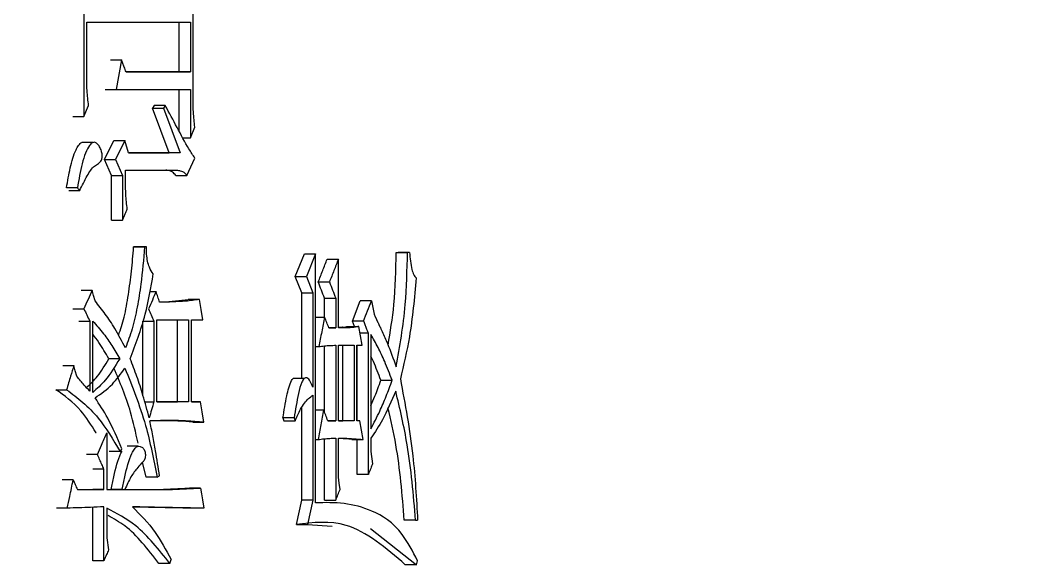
# Model space of a CAD drawing. Header units: millimetres. Extents: x 2687 to 4367, y 1046 to 2234.
# Drawn here: x 3500.02 to 3508.15, y 1383.88 to 1388.26 of the extents above; entities that cross this region are included whole.
import ezdxf

# ---------------------------------------------------------------- set-up
doc = ezdxf.new("R2010")
doc.units = ezdxf.units.MM

msp = doc.modelspace()

# ---------------------------------------------------------------- linework, layer by layer
at = {"color": 7, "linetype": 'Continuous', "lineweight": 25}
for p, q in [((3501.4088, 1387.6146), (3501.4088, 1389.2047)), ((3500.5311, 1388.772), (3500.5311, 1387.4848)), ((3500.5548, 1388.242), (3501.3861, 1388.242)), ((3500.5548, 1387.7877), (3500.5548, 1388.242)), ((3501.2975, 1387.8418), (3501.2975, 1388.242)), ((3501.3861, 1388.242), (3501.3861, 1387.8418)), ((3500.7449, 1387.9391), (3500.8327, 1387.9391)), ((3500.8327, 1387.9391), (3500.7906, 1387.7011)), ((3501.3861, 1387.8418), (3500.8701, 1387.8418)), ((3500.8701, 1387.8418), (3501.2975, 1387.8418)), ((3501.2975, 1387.8418), (3501.3861, 1387.8418)), ((3500.7028, 1387.7011), (3500.7906, 1387.7011)), ((3500.7906, 1387.7011), (3501.3861, 1387.7011)), ((3501.2975, 1387.3634), (3501.2975, 1387.7011)), ((3501.3861, 1387.7011), (3501.3861, 1387.3117)), ((3500.5311, 1387.4848), (3500.569, 1387.5713)), ((3501.0967, 1387.5713), (3501.083, 1387.5497)), ((3501.083, 1387.5497), (3501.1712, 1387.5497)), ((3501.2156, 1387.1927), (3501.083, 1387.5497)), ((3501.185, 1387.5713), (3501.0967, 1387.5713)), ((3501.185, 1387.5713), (3501.1712, 1387.5497)), ((3501.1712, 1387.5497), (3501.3041, 1387.1927)), ((3500.4437, 1387.4848), (3500.5311, 1387.4848)), ((3501.3861, 1387.3117), (3501.4224, 1387.3983)), ((3500.603, 1387.2742), (3500.5149, 1387.2742)), ((3500.6981, 1387.1386), (3500.7729, 1387.2901)), ((3500.7729, 1387.2901), (3500.8607, 1387.2901)), ((3500.8607, 1387.2901), (3500.7859, 1387.1386)), ((3500.8887, 1387.1927), (3500.8607, 1387.2901)), ((3501.326, 1387.3117), (3501.3861, 1387.3117)), ((3501.3041, 1387.1927), (3500.8887, 1387.1927)), ((3500.8887, 1387.1927), (3501.2156, 1387.1927)), ((3501.3041, 1387.1927), (3501.2156, 1387.1927)), ((3500.6981, 1387.1386), (3500.7859, 1387.1386)), ((3500.7542, 1387.0088), (3500.6981, 1387.1386)), ((3500.7859, 1387.1386), (3500.842, 1387.0088)), ((3501.3588, 1387.0088), (3501.4224, 1387.1495)), ((3500.8654, 1387.0521), (3501.2767, 1387.0521)), ((3500.8654, 1386.9547), (3500.8654, 1387.0521)), ((3501.1883, 1387.0521), (3501.2767, 1387.0521)), ((3500.7542, 1387.0088), (3500.842, 1387.0088)), ((3500.7542, 1386.6519), (3500.7542, 1387.0088)), ((3500.842, 1387.0088), (3500.842, 1386.6519)), ((3500.4788, 1386.9115), (3500.3914, 1386.9115)), ((3500.4104, 1386.8898), (3500.4978, 1386.8898)), ((3500.7542, 1386.6519), (3500.842, 1386.6519)), ((3500.9308, 1386.4355), (3501.0189, 1386.4355)), ((3501.0328, 1386.4355), (3500.9447, 1386.4355)), ((3501.0328, 1386.4355), (3501.0189, 1386.4355)), ((3502.229, 1386.1976), (3502.3021, 1386.3815)), ((3502.3021, 1386.3815), (3502.3919, 1386.3815)), ((3502.3919, 1386.3815), (3502.3188, 1386.1976)), ((3502.3919, 1384.3802), (3502.3919, 1386.3815)), ((3503.0392, 1386.3923), (3503.13, 1386.3923)), ((3503.1464, 1386.3923), (3503.0555, 1386.3923)), ((3503.1464, 1386.3923), (3503.13, 1386.3923)), ((3502.5755, 1385.7865), (3502.5755, 1386.3382)), ((3502.229, 1386.1976), (3502.3188, 1386.1976)), ((3502.2806, 1386.0678), (3502.229, 1386.1976)), ((3502.3188, 1386.1976), (3502.3705, 1386.0678)), ((3502.4131, 1386.1543), (3502.5032, 1386.1543)), ((3500.5099, 1386.0893), (3500.5974, 1386.0893)), ((3501.06, 1386.0785), (3501.1114, 1386.0785)), ((3502.2806, 1386.0678), (3502.3705, 1386.0678)), ((3502.2806, 1385.3789), (3502.2806, 1386.0678)), ((3502.3705, 1386.0678), (3502.3704, 1385.3105)), ((3501.4587, 1386.0136), (3501.37, 1386.0136)), ((3502.4642, 1386.0245), (3502.5542, 1386.0245)), ((3502.4642, 1385.873), (3502.4642, 1386.0245)), ((3502.5542, 1386.0245), (3502.5542, 1385.7865)), ((3502.6875, 1385.8406), (3502.7502, 1386.0029)), ((3502.8406, 1386.0029), (3502.7502, 1386.0029)), ((3502.8406, 1386.0029), (3502.8615, 1385.8947)), ((3500.4436, 1385.9379), (3500.5311, 1385.9379)), ((3500.5785, 1385.8406), (3500.5785, 1385.2781)), ((3500.6022, 1385.2672), (3500.6022, 1385.8406)), ((3501.0047, 1385.2459), (3501.0047, 1385.8406)), ((3501.0929, 1385.8406), (3501.0929, 1385.1915)), ((3501.116, 1385.1915), (3501.116, 1385.8514)), ((3501.116, 1385.8514), (3501.3724, 1385.8514)), ((3501.2839, 1385.1915), (3501.2839, 1385.8514)), ((3501.3724, 1385.8514), (3501.3724, 1385.1915)), ((3501.3952, 1385.1915), (3501.3952, 1385.8514)), ((3501.3952, 1385.8514), (3501.4858, 1385.8514)), ((3502.3919, 1385.873), (3502.4647, 1385.873)), ((3502.7043, 1385.7973), (3502.6875, 1385.8406)), ((3502.7779, 1385.8406), (3502.6875, 1385.8406)), ((3502.5542, 1385.7865), (3502.4989, 1385.7865)), ((3502.4989, 1385.7865), (3502.5542, 1385.7865)), ((3502.6498, 1385.7973), (3502.7402, 1385.7973)), ((3502.8156, 1385.7432), (3502.7492, 1385.7432)), ((3502.8156, 1384.6074), (3502.8156, 1385.7432)), ((3502.8365, 1385.7324), (3502.8365, 1384.9752)), ((3502.5542, 1385.6459), (3502.5542, 1385.0401)), ((3502.5755, 1385.0401), (3502.5755, 1385.6459)), ((3502.5755, 1385.6459), (3502.7023, 1385.6459)), ((3502.612, 1385.0401), (3502.612, 1385.6459)), ((3502.7023, 1385.6459), (3502.7023, 1385.0401)), ((3502.7233, 1385.6459), (3502.7653, 1385.6459)), ((3502.7233, 1385.0401), (3502.7233, 1385.6459)), ((3502.7251, 1385.0401), (3502.7252, 1385.6459)), ((3502.3919, 1385.6351), (3502.4177, 1385.6351)), ((3502.4641, 1385.1065), (3502.4642, 1385.6414)), ((3500.3629, 1385.4836), (3500.4502, 1385.4836)), ((3502.3014, 1385.3789), (3502.2109, 1385.3789)), ((3502.916, 1385.3646), (3503.0067, 1385.3646)), ((3500.3056, 1385.2888), (3500.3929, 1385.2888)), ((3502.3704, 1385.2456), (3502.3704, 1384.4019)), ((3501.0199, 1385.1915), (3501.0929, 1385.1915)), ((3501.3724, 1385.1915), (3501.116, 1385.1915)), ((3501.116, 1385.1915), (3501.2839, 1385.1915)), ((3501.3724, 1385.1915), (3501.2839, 1385.1915)), ((3501.4677, 1385.1915), (3501.3952, 1385.1915)), ((3501.3952, 1385.1915), (3501.4677, 1385.1915)), ((3502.2806, 1384.4019), (3502.2806, 1385.1466)), ((3502.3919, 1385.1266), (3502.4562, 1385.1266)), ((3501.4061, 1385.0293), (3501.3218, 1385.0357)), ((3501.4061, 1385.0293), (3501.4949, 1385.0293)), ((3502.2193, 1385.0617), (3502.1297, 1385.0617)), ((3502.1297, 1385.0617), (3502.1383, 1385.0401)), ((3502.1383, 1385.0401), (3502.228, 1385.0401)), ((3502.2193, 1385.0617), (3502.228, 1385.0401)), ((3502.5542, 1385.0401), (3502.4904, 1385.0401)), ((3502.4904, 1385.0401), (3502.5542, 1385.0401)), ((3502.7023, 1385.0401), (3502.5755, 1385.0401)), ((3502.5755, 1385.0401), (3502.612, 1385.0401)), ((3502.7023, 1385.0401), (3502.612, 1385.0401)), ((3502.7485, 1385.0401), (3502.7233, 1385.0401)), ((3502.7485, 1385.0401), (3502.7233, 1385.0401)), ((3500.6297, 1384.9427), (3500.6277, 1384.9427)), ((3500.7154, 1384.9427), (3500.7154, 1384.4884)), ((3500.9683, 1384.8348), (3500.8798, 1384.8348)), ((3502.3919, 1384.8887), (3502.4134, 1384.8887)), ((3502.4641, 1384.4019), (3502.4641, 1384.8946)), ((3502.5542, 1384.8995), (3502.5542, 1384.4019)), ((3502.5755, 1384.5858), (3502.5755, 1384.8995)), ((3502.6833, 1384.8887), (3502.7737, 1384.8887)), ((3502.7251, 1384.6074), (3502.7251, 1384.8887)), ((3502.8365, 1384.8995), (3502.8365, 1384.7913)), ((3500.64, 1384.7696), (3500.5524, 1384.7696)), ((3500.8233, 1384.7912), (3500.7354, 1384.7912)), ((3502.8365, 1384.7913), (3502.849, 1384.694)), ((3501.0323, 1384.5857), (3501.003, 1384.7072)), ((3500.6918, 1384.6506), (3500.6042, 1384.6506)), ((3500.6918, 1384.4884), (3500.6918, 1384.6506)), ((3501.1205, 1384.5857), (3501.0323, 1384.5857)), ((3501.1205, 1384.5857), (3501.139, 1384.5966)), ((3502.8156, 1384.6074), (3502.7251, 1384.6074)), ((3500.4454, 1384.5641), (3500.3581, 1384.5641)), ((3500.4788, 1384.4884), (3500.6918, 1384.4884)), ((3500.4788, 1384.4884), (3500.6042, 1384.4884)), ((3500.6918, 1384.4884), (3500.6042, 1384.4884)), ((3500.7154, 1384.4884), (3500.8373, 1384.4884)), ((3500.7154, 1384.4884), (3500.7495, 1384.4884)), ((3500.8373, 1384.4884), (3500.7495, 1384.4884)), ((3500.8379, 1384.4884), (3501.1517, 1384.4884)), ((3500.8607, 1384.4884), (3501.24, 1384.4884)), ((3501.1517, 1384.4884), (3501.24, 1384.4884)), ((3501.4677, 1384.4992), (3501.379, 1384.4992)), ((3500.6042, 1383.9151), (3500.6042, 1384.3445)), ((3500.6918, 1383.9151), (3500.6918, 1384.3478)), ((3502.2376, 1384.2072), (3502.2806, 1384.4019)), ((3502.3704, 1384.4019), (3502.2806, 1384.4019)), ((3502.3704, 1384.4019), (3502.3274, 1384.2072)), ((3500.3977, 1384.3369), (3500.3104, 1384.3369)), ((3500.7154, 1384.3369), (3500.7154, 1384.099)), ((3501.4949, 1384.337), (3501.4061, 1384.337)), ((3502.2376, 1384.2072), (3502.3274, 1384.2072)), ((3502.3274, 1384.2072), (3502.5255, 1384.1939)), ((3503.1953, 1384.2396), (3503.1044, 1384.2396)), ((3503.1953, 1384.2396), (3503.2116, 1384.2396)), ((3500.7154, 1384.099), (3500.7295, 1384.0016)), ((3502.8342, 1384.1733), (3503.2035, 1383.8826)), ((3500.6918, 1383.9151), (3500.6042, 1383.9151)), ((3501.2217, 1383.8934), (3501.1333, 1383.8934)), ((3501.2217, 1383.8934), (3501.2309, 1383.9258)), ((3503.2035, 1383.8826), (3503.1126, 1383.8826)), ((3503.2035, 1383.8826), (3503.2117, 1383.9151))]:
    msp.add_line(p, q, dxfattribs=at)
at = {"color": 7, "linetype": 'Continuous', "lineweight": 25, "flags": 128}
for points in [[(3501.2703, 1387.0088), (3501.2926, 1387.0088), (3501.315, 1387.0088), (3501.3588, 1387.0088)], [(3502.4854, 1386.3382), (3502.5304, 1386.3382), (3502.5755, 1386.3382)], [(3500.6211, 1386.0028), (3500.6093, 1386.0461), (3500.5974, 1386.0893)], [(3501.4858, 1385.8514), (3501.4723, 1385.9325), (3501.4587, 1386.0136)], [(3500.491, 1385.8406), (3500.5347, 1385.8406), (3500.5785, 1385.8406)], [(3501.0047, 1385.8406), (3501.0488, 1385.8406), (3501.0929, 1385.8406)], [(3502.7653, 1385.6459), (3502.7528, 1385.7216), (3502.7402, 1385.7973)], [(3500.474, 1385.397), (3500.4621, 1385.4403), (3500.4502, 1385.4836)], [(3500.8186, 1385.5377), (3500.7956, 1385.5377), (3500.7726, 1385.5377), (3500.7308, 1385.5377)], [(3501.4949, 1385.0293), (3501.4813, 1385.1104), (3501.4677, 1385.1915)], [(3502.7737, 1384.8887), (3502.7611, 1384.9644), (3502.7485, 1385.0401)], [(3500.8233, 1384.7912), (3500.8268, 1384.7967), (3500.8321, 1384.8048), (3500.8373, 1384.8129)], [(3502.5882, 1384.4884), (3502.5818, 1384.5371), (3502.5755, 1384.5858)], [(3501.4677, 1384.4992), (3501.4756, 1384.4522), (3501.4834, 1384.4052), (3501.4949, 1384.337)], [(3502.4641, 1384.4019), (3502.4869, 1384.4019), (3502.5096, 1384.4019), (3502.5542, 1384.4019)]]:
    msp.add_lwpolyline(points, dxfattribs=at)
at = {"color": 7, "linetype": 'Continuous', "lineweight": 25}
for points, knots in [([(3433.103, 1384.9982), (3435.6633, 1385.0231), (3439.2437, 1385.0579), (3444.513, 1385.3366), (3448.9774, 1385.672), (3454.2935, 1386.2376), (3459.8625, 1387.0109), (3465.6759, 1388.0209), (3471.6471, 1389.277), (3477.7232, 1390.7877), (3483.8611, 1392.5584), (3490.0263, 1394.5925), (3496.1899, 1396.892), (3502.3267, 1399.4573), (3508.4149, 1402.2876), (3514.4344, 1405.3814), (3520.3671, 1408.736), (3526.1963, 1412.3482), (3531.906, 1416.2138), (3537.4816, 1420.3279), (3542.9088, 1424.6851), (3548.1745, 1429.2793), (3553.2658, 1434.1039), (3558.1707, 1439.1515), (3562.8776, 1444.4144), (3567.3754, 1449.8844), (3571.6536, 1455.5526), (3575.7023, 1461.4099), (3579.512, 1467.4465), (3583.0736, 1473.6524), (3586.3788, 1480.017), (3589.4197, 1486.5295), (3592.1888, 1493.1788), (3594.6792, 1499.9532), (3596.8846, 1506.8408), (3598.7993, 1513.8297), (3600.4178, 1520.9073), (3601.7357, 1528.0609), (3602.7486, 1535.2779), (3603.453, 1542.5451), (3603.8458, 1549.8493), (3603.9247, 1557.1772), (3603.6878, 1564.5152), (3603.1336, 1571.8499), (3602.2614, 1579.1676), (3601.0711, 1586.4546), (3599.563, 1593.6972), (3597.7379, 1600.8818), (3595.5975, 1607.9947), (3593.1436, 1615.0222), (3590.3788, 1621.9508), (3587.3061, 1628.7671), (3583.929, 1635.4577), (3580.2514, 1642.0096), (3576.2777, 1648.4096), (3572.0127, 1654.645), (3567.4616, 1660.703), (3562.6296, 1666.5713), (3557.5225, 1672.2377), (3552.1459, 1677.6903), (3546.6992, 1682.7379), (3541.2258, 1687.3901), (3535.7676, 1691.6596), (3530.1427, 1695.7019), (3524.3612, 1699.5104), (3518.4338, 1703.0785), (3512.3713, 1706.4005), (3506.1855, 1709.4708), (3499.8889, 1712.2842), (3493.4952, 1714.8362), (3487.02, 1717.1223), (3480.4823, 1719.1385), (3473.9074, 1720.8811), (3467.3346, 1722.3459), (3460.8407, 1723.5274), (3454.5512, 1724.4245), (3449.0275, 1725.008), (3444.1447, 1725.3756), (3439.3206, 1725.6153), (3433.3462, 1725.7324), (3427.8294, 1725.6221), (3422.5602, 1725.3503), (3418.0958, 1725.0129), (3412.7797, 1724.4479), (3407.2107, 1723.6744), (3401.3973, 1722.6644), (3395.4261, 1721.4084), (3389.35, 1719.8977), (3383.2121, 1718.127), (3377.0468, 1716.0928), (3370.8833, 1713.7933), (3364.7465, 1711.2281), (3358.6583, 1708.3978), (3352.6388, 1705.304), (3346.7061, 1701.9493), (3340.8769, 1698.3372), (3335.1672, 1694.4716), (3329.5916, 1690.3575), (3324.1643, 1686.0003), (3318.8987, 1681.4061), (3313.8073, 1676.5815), (3308.9025, 1671.5339), (3304.1956, 1666.2709), (3299.6978, 1660.801), (3295.4196, 1655.1327), (3291.3709, 1649.2755), (3287.5613, 1643.2389), (3283.9995, 1637.033), (3280.6947, 1630.6682), (3277.652, 1624.1563), (3274.89, 1617.5048), (3272.553, 1611.2228), (3271.2745, 1607.1176), (3270.7112, 1605.3092)], [0, 0, 0, 0, 0.010207, 0.014274, 0.021037, 0.028056, 0.035587, 0.043451, 0.051578, 0.059911, 0.06841, 0.077044, 0.085791, 0.094634, 0.103558, 0.112554, 0.121612, 0.130726, 0.13989, 0.149098, 0.158347, 0.167633, 0.176954, 0.186306, 0.195688, 0.205098, 0.214535, 0.223996, 0.233481, 0.242989, 0.252518, 0.262068, 0.271639, 0.281229, 0.290838, 0.300466, 0.310113, 0.319778, 0.329461, 0.339162, 0.348881, 0.358618, 0.368373, 0.378146, 0.387938, 0.397748, 0.407578, 0.417427, 0.427296, 0.437185, 0.447097, 0.457031, 0.466988, 0.47697, 0.486979, 0.497016, 0.507082, 0.517181, 0.527315, 0.537488, 0.547704, 0.556915, 0.566123, 0.575327, 0.584526, 0.593719, 0.602905, 0.612082, 0.621247, 0.630396, 0.639524, 0.64862, 0.657668, 0.666638, 0.675463, 0.683979, 0.691963, 0.697606, 0.703501, 0.71122, 0.721427, 0.725494, 0.732257, 0.739276, 0.746807, 0.754671, 0.762798, 0.771131, 0.77963, 0.788264, 0.797011, 0.805853, 0.814778, 0.823774, 0.832832, 0.841946, 0.85111, 0.860318, 0.869567, 0.878853, 0.888174, 0.897526, 0.906908, 0.916318, 0.925755, 0.935216, 0.944701, 0.954208, 0.963738, 0.973288, 0.982858, 0.992449, 1, 1, 1, 1]), ([(3500.8701, 1387.8418), (3500.8651, 1387.8547), (3500.8564, 1387.8775), (3500.8439, 1387.9099), (3500.8364, 1387.9294), (3500.8327, 1387.9391)], [0, 0, 0, 0, 0.400149, 0.700074, 1, 1, 1, 1]), ([(3500.569, 1387.5713), (3500.5643, 1387.6111), (3500.5559, 1387.6822), (3500.5551, 1387.7554), (3500.5548, 1387.7877)], [0, 0, 0, 0, 0.558835, 1, 1, 1, 1]), ([(3501.4224, 1387.3983), (3501.4179, 1387.438), (3501.4099, 1387.5092), (3501.4091, 1387.5823), (3501.4088, 1387.6146)], [0, 0, 0, 0, 0.558835, 1, 1, 1, 1]), ([(3501.4224, 1387.1495), (3501.4064, 1387.1735), (3501.3565, 1387.2486), (3501.2801, 1387.3967), (3501.2167, 1387.5131), (3501.185, 1387.5713)], [0, 0, 0, 0, 0.190523, 0.595111, 1, 1, 1, 1]), ([(3500.3914, 1386.9115), (3500.401, 1386.9648), (3500.4201, 1387.0718), (3500.4526, 1387.1933), (3500.4886, 1387.2513), (3500.5053, 1387.2731), (3500.5146, 1387.274), (3500.5149, 1387.274)], [0, 0, 0, 0, 0.373793, 0.750671, 0.873294, 0.996622, 1, 1, 1, 1]), ([(3500.4978, 1386.8898), (3500.5175, 1386.9296), (3500.5536, 1387.0026), (3500.6038, 1387.0826), (3500.6425, 1387.101), (3500.6617, 1387.1162), (3500.6716, 1387.1308), (3500.6771, 1387.1456), (3500.6792, 1387.1611), (3500.6779, 1387.1821), (3500.6715, 1387.211), (3500.6585, 1387.2431), (3500.639, 1387.2662), (3500.6189, 1387.2788), (3500.5967, 1387.274), (3500.5704, 1387.2464), (3500.5291, 1387.1652), (3500.5017, 1387.0413), (3500.4846, 1386.9442), (3500.4788, 1386.9115)], [0, 0, 0, 0, 0.149443, 0.274042, 0.333076, 0.362754, 0.385188, 0.398021, 0.410985, 0.42602, 0.45239, 0.493257, 0.533496, 0.57286, 0.60517, 0.651682, 0.729284, 0.908686, 1, 1, 1, 1]), ([(3501.2703, 1387.0088), (3501.2617, 1387.0194), (3501.2477, 1387.0367), (3501.2257, 1387.0465), (3501.207, 1387.0511), (3501.1945, 1387.0518), (3501.1883, 1387.0521)], [0, 0, 0, 0, 0.3429, 0.5628483, 0.7813893, 1, 1, 1, 1]), ([(3501.2767, 1387.0521), (3501.2864, 1387.0515), (3501.3024, 1387.0506), (3501.3243, 1387.0422), (3501.3426, 1387.0305), (3501.3534, 1387.0161), (3501.3588, 1387.0088)], [0, 0, 0, 0, 0.337489, 0.556536, 0.776867, 1, 1, 1, 1]), ([(3500.8794, 1386.7384), (3500.8748, 1386.7782), (3500.8665, 1386.8493), (3500.8657, 1386.9225), (3500.8654, 1386.9547)], [0, 0, 0, 0, 0.5588391, 1, 1, 1, 1]), ([(3500.4788, 1386.9115), (3500.482, 1386.9078), (3500.4883, 1386.9006), (3500.4947, 1386.8934), (3500.4978, 1386.8898)], [0, 0, 0, 0, 0.5, 1, 1, 1, 1]), ([(3500.842, 1386.6519), (3500.8474, 1386.6642), (3500.8563, 1386.6848), (3500.8687, 1386.7137), (3500.8759, 1386.7301), (3500.8794, 1386.7384)], [0, 0, 0, 0, 0.42835, 0.71417, 1, 1, 1, 1]), ([(3500.8093, 1385.7271), (3500.8253, 1385.7741), (3500.8594, 1385.8742), (3500.8893, 1386.0529), (3500.9147, 1386.2414), (3500.9254, 1386.3707), (3500.9308, 1386.4355)], [0, 0, 0, 0, 0.22676, 0.482834, 0.740928, 1, 1, 1, 1]), ([(3501.0189, 1386.4355), (3501.0101, 1386.3356), (3500.9957, 1386.1715), (3500.9606, 1385.9521), (3500.9221, 1385.7751), (3500.8842, 1385.6743), (3500.8654, 1385.6243)], [0, 0, 0, 0, 0.344082, 0.565383, 0.784584, 1, 1, 1, 1]), ([(3500.9447, 1386.4355), (3500.9431, 1386.4355), (3500.9405, 1386.4355), (3500.9369, 1386.4355), (3500.9339, 1386.4355), (3500.9318, 1386.4355), (3500.9308, 1386.4355)], [0, 0, 0, 0, 0.34, 0.56, 0.78, 1, 1, 1, 1]), ([(3501.0883, 1386.2192), (3501.0771, 1386.2354), (3501.0584, 1386.2624), (3501.042, 1386.3209), (3501.0339, 1386.3768), (3501.0332, 1386.4159), (3501.0328, 1386.4355)], [0, 0, 0, 0, 0.328373, 0.548346, 0.773134, 1, 1, 1, 1]), ([(3502.9739, 1385.6458), (3502.992, 1385.7536), (3503.0323, 1385.9927), (3503.0367, 1386.2506), (3503.0392, 1386.3923)], [0, 0, 0, 0, 0.450697, 1, 1, 1, 1]), ([(3503.0392, 1386.3923), (3503.0422, 1386.3923), (3503.0477, 1386.3923), (3503.0531, 1386.3923), (3503.0555, 1386.3923)], [0, 0, 0, 0, 0.56, 1, 1, 1, 1]), ([(3503.0397, 1385.4729), (3503.0683, 1385.6371), (3503.1198, 1385.9324), (3503.1269, 1386.251), (3503.13, 1386.3923)], [0, 0, 0, 0, 0.55643, 1, 1, 1, 1]), ([(3503.1464, 1386.3923), (3503.1508, 1386.3447), (3503.1569, 1386.279), (3503.1789, 1386.2099), (3503.1927, 1386.1944), (3503.1995, 1386.1868)], [0, 0, 0, 0, 0.571287, 0.789427, 1, 1, 1, 1]), ([(3502.4131, 1386.1543), (3502.4252, 1386.1849), (3502.4493, 1386.2462), (3502.4734, 1386.3075), (3502.4854, 1386.3382)], [0, 0, 0, 0, 0.499999, 1, 1, 1, 1]), ([(3502.5755, 1386.3382), (3502.5635, 1386.3075), (3502.5394, 1386.2462), (3502.5152, 1386.1849), (3502.5032, 1386.1543)], [0, 0, 0, 0, 0.5, 1, 1, 1, 1]), ([(3500.9027, 1385.5377), (3500.9465, 1385.6526), (3501.0255, 1385.8598), (3501.069, 1386.1085), (3501.0883, 1386.2192)], [0, 0, 0, 0, 0.554843, 1, 1, 1, 1]), ([(3502.4642, 1386.0245), (3502.4557, 1386.0461), (3502.4387, 1386.0894), (3502.4217, 1386.1327), (3502.4131, 1386.1543)], [0, 0, 0, 0, 0.5, 1, 1, 1, 1]), ([(3502.5032, 1386.1543), (3502.5117, 1386.1327), (3502.5287, 1386.0894), (3502.5457, 1386.0461), (3502.5542, 1386.0245)], [0, 0, 0, 0, 0.500001, 1, 1, 1, 1]), ([(3503.1995, 1386.1868), (3503.1851, 1386.0256), (3503.1595, 1385.7397), (3503.099, 1385.4861), (3503.0726, 1385.3755)], [0, 0, 0, 0, 0.563683, 1, 1, 1, 1]), ([(3500.5974, 1386.0893), (3500.5864, 1386.0641), (3500.5643, 1386.0136), (3500.5422, 1385.9631), (3500.5311, 1385.9379)], [0, 0, 0, 0, 0.499999, 1, 1, 1, 1]), ([(3501.1114, 1386.0785), (3501.1014, 1386.0551), (3501.0814, 1386.0082), (3501.0613, 1385.9614), (3501.0513, 1385.9379)], [0, 0, 0, 0, 0.499999, 1, 1, 1, 1]), ([(3501.139, 1385.992), (3501.1344, 1386.0064), (3501.1252, 1386.0353), (3501.116, 1386.0641), (3501.1114, 1386.0785)], [0, 0, 0, 0, 0.499999, 1, 1, 1, 1]), ([(3500.8654, 1385.6243), (3500.8377, 1385.6773), (3500.7866, 1385.7754), (3500.7036, 1385.8988), (3500.6486, 1385.9681), (3500.6211, 1386.0028)], [0, 0, 0, 0, 0.370244, 0.684379, 1, 1, 1, 1]), ([(3501.1385, 1385.9937), (3501.1465, 1385.9938), (3501.1894, 1385.9944), (3501.2666, 1386.0017), (3501.3356, 1386.0097), (3501.37, 1386.0136)], [0, 0, 0, 0, 0.102506, 0.551171, 1, 1, 1, 1]), ([(3501.4587, 1386.0136), (3501.422, 1386.0086), (3501.3508, 1385.9988), (3501.2442, 1385.9935), (3501.1741, 1385.9925), (3501.139, 1385.992)], [0, 0, 0, 0, 0.347124, 0.673492, 1, 1, 1, 1]), ([(3502.7779, 1385.8406), (3502.7884, 1385.8676), (3502.8093, 1385.9217), (3502.8302, 1385.9758), (3502.8406, 1386.0029)], [0, 0, 0, 0, 0.4999994, 1, 1, 1, 1]), ([(3500.5311, 1385.9379), (3500.539, 1385.9217), (3500.5548, 1385.8892), (3500.5706, 1385.8568), (3500.5785, 1385.8406)], [0, 0, 0, 0, 0.499999, 1, 1, 1, 1]), ([(3501.0513, 1385.9379), (3501.0583, 1385.9217), (3501.0721, 1385.8892), (3501.086, 1385.8568), (3501.0929, 1385.8406)], [0, 0, 0, 0, 0.499998, 1, 1, 1, 1]), ([(3502.8615, 1385.8947), (3502.8633, 1385.8909), (3502.8661, 1385.8851), (3502.8697, 1385.8774), (3502.8725, 1385.8717), (3502.8752, 1385.8659), (3502.878, 1385.8602), (3502.8807, 1385.8544), (3502.8834, 1385.8487), (3502.8862, 1385.8429), (3502.8889, 1385.8371), (3502.8916, 1385.8314), (3502.8953, 1385.8236), (3502.8989, 1385.8159), (3502.9025, 1385.8082), (3502.9052, 1385.8024), (3502.9079, 1385.7965), (3502.9106, 1385.7907), (3502.9133, 1385.7848), (3502.9187, 1385.7731), (3502.9375, 1385.7318), (3502.9808, 1385.6344), (3503.0166, 1385.5362), (3503.0397, 1385.4729)], [0, 0, 0, 0, 0.028965, 0.043448, 0.057931, 0.072414, 0.086896, 0.101379, 0.115862, 0.130344, 0.144827, 0.15931, 0.173793, 0.202758, 0.217241, 0.231723, 0.246206, 0.260689, 0.275172, 0.289654, 0.347586, 0.579334, 1, 1, 1, 1]), ([(3500.6022, 1385.8406), (3500.6318, 1385.8072), (3500.685, 1385.7474), (3500.7572, 1385.6453), (3500.7981, 1385.5736), (3500.8186, 1385.5377)], [0, 0, 0, 0, 0.385333, 0.691671, 1, 1, 1, 1]), ([(3502.4647, 1385.873), (3502.4569, 1385.8334), (3502.4412, 1385.754), (3502.4255, 1385.6747), (3502.4177, 1385.6351)], [0, 0, 0, 0, 0.499999, 1, 1, 1, 1]), ([(3502.4989, 1385.7865), (3502.4932, 1385.8009), (3502.4818, 1385.8298), (3502.4704, 1385.8586), (3502.4647, 1385.873)], [0, 0, 0, 0, 0.5000005, 1, 1, 1, 1]), ([(3502.8156, 1385.7432), (3502.8108, 1385.7557), (3502.8021, 1385.7782), (3502.7895, 1385.8106), (3502.7818, 1385.8306), (3502.7779, 1385.8406)], [0, 0, 0, 0, 0.384576, 0.692287, 1, 1, 1, 1]), ([(3500.7308, 1385.5377), (3500.7052, 1385.5829), (3500.6645, 1385.6548), (3500.619, 1385.7138), (3500.6022, 1385.7357)], [0, 0, 0, 0, 0.628454, 1, 1, 1, 1]), ([(3502.7402, 1385.7973), (3502.7282, 1385.7949), (3502.7132, 1385.7919), (3502.6967, 1385.7898), (3502.6907, 1385.7891), (3502.6862, 1385.7886), (3502.6816, 1385.7882), (3502.6771, 1385.7878), (3502.6711, 1385.7874), (3502.6651, 1385.787), (3502.659, 1385.7867), (3502.6545, 1385.7865), (3502.65, 1385.7863), (3502.6454, 1385.7862), (3502.6409, 1385.7861), (3502.6349, 1385.786), (3502.6288, 1385.7859), (3502.6228, 1385.7859), (3502.6182, 1385.7859), (3502.6137, 1385.7859), (3502.6092, 1385.7859), (3502.6046, 1385.786), (3502.6001, 1385.7861), (3502.5963, 1385.7861), (3502.5925, 1385.7862), (3502.5895, 1385.7862), (3502.5864, 1385.7863), (3502.5842, 1385.7863), (3502.5819, 1385.7864), (3502.579, 1385.7864), (3502.5769, 1385.7865), (3502.5755, 1385.7865)], [0, 0, 0, 0, 0.219728, 0.274659, 0.302124, 0.329589, 0.357054, 0.384519, 0.411984, 0.466914, 0.494379, 0.521844, 0.549309, 0.576774, 0.604239, 0.631703, 0.686633, 0.714098, 0.741563, 0.769028, 0.796493, 0.823958, 0.851423, 0.878888, 0.89262, 0.920085, 0.933818, 0.94755, 0.961283, 0.975015, 1, 1, 1, 1]), ([(3502.6081, 1385.7904), (3502.6077, 1385.7903), (3502.6067, 1385.7902), (3502.5936, 1385.7892), (3502.5822, 1385.7888), (3502.5755, 1385.7885)], [0, 0, 0, 0, 0.2063317, 0.5361979, 1, 1, 1, 1]), ([(3502.6079, 1385.7903), (3502.6099, 1385.7905), (3502.6133, 1385.7909), (3502.6219, 1385.7919), (3502.6339, 1385.7939), (3502.6445, 1385.7962), (3502.6498, 1385.7973)], [0, 0, 0, 0, 0.142884, 0.237961, 0.618302, 1, 1, 1, 1]), ([(3503.0067, 1385.3646), (3502.9872, 1385.4158), (3502.9518, 1385.5089), (3502.8941, 1385.6299), (3502.8557, 1385.6982), (3502.8365, 1385.7324)], [0, 0, 0, 0, 0.378477, 0.688442, 1, 1, 1, 1]), ([(3502.4177, 1385.6351), (3502.4326, 1385.6373), (3502.4629, 1385.642), (3502.5085, 1385.6449), (3502.539, 1385.6455), (3502.5542, 1385.6459)], [0, 0, 0, 0, 0.328217, 0.664033, 1, 1, 1, 1]), ([(3500.4502, 1385.4836), (3500.4417, 1385.4548), (3500.428, 1385.4079), (3500.4089, 1385.343), (3500.3982, 1385.3069), (3500.3929, 1385.2888)], [0, 0, 0, 0, 0.4440621, 0.722031, 1, 1, 1, 1]), ([(3500.5524, 1385.3063), (3500.5827, 1385.3343), (3500.6475, 1385.3942), (3500.7019, 1385.4878), (3500.7308, 1385.5377)], [0, 0, 0, 0, 0.467546, 1, 1, 1, 1]), ([(3500.8186, 1385.5377), (3500.7812, 1385.4759), (3500.7149, 1385.3661), (3500.6364, 1385.2973), (3500.6022, 1385.2672)], [0, 0, 0, 0, 0.563444, 1, 1, 1, 1]), ([(3501.0559, 1385.0617), (3501.0396, 1385.1227), (3501.009, 1385.2366), (3500.9578, 1385.3959), (3500.9211, 1385.4903), (3500.9027, 1385.5377)], [0, 0, 0, 0, 0.365229, 0.6817828, 1, 1, 1, 1]), ([(3502.916, 1385.3646), (3502.8968, 1385.4165), (3502.8718, 1385.4841), (3502.8432, 1385.5434), (3502.8365, 1385.5572)], [0, 0, 0, 0, 0.766507, 1, 1, 1, 1]), ([(3500.6211, 1385.224), (3500.6685, 1385.2562), (3500.7537, 1385.3142), (3500.8278, 1385.4166), (3500.8607, 1385.462)], [0, 0, 0, 0, 0.556662, 1, 1, 1, 1]), ([(3500.9661, 1384.8602), (3500.9476, 1384.9445), (3500.8991, 1385.1662), (3500.8211, 1385.3488), (3500.7728, 1385.462)], [0, 0, 0, 0, 0.3803, 1, 1, 1, 1]), ([(3500.8607, 1385.462), (3500.9202, 1385.3142), (3501.0274, 1385.0482), (3501.0919, 1384.7281), (3501.1205, 1384.5857)], [0, 0, 0, 0, 0.555385, 1, 1, 1, 1]), ([(3500.5785, 1385.2781), (3500.5635, 1385.294), (3500.5383, 1385.3206), (3500.5037, 1385.3612), (3500.4839, 1385.3851), (3500.474, 1385.397)], [0, 0, 0, 0, 0.425102, 0.712508, 1, 1, 1, 1]), ([(3502.1297, 1385.0617), (3502.1391, 1385.1219), (3502.1522, 1385.2059), (3502.1763, 1385.3053), (3502.1925, 1385.3575), (3502.2069, 1385.3739), (3502.2111, 1385.3788)], [0, 0, 0, 0, 0.508152, 0.710253, 0.913976, 1, 1, 1, 1]), ([(3502.3704, 1385.3105), (3502.3637, 1385.3264), (3502.3503, 1385.3576), (3502.326, 1385.3878), (3502.3, 1385.3836), (3502.2742, 1385.339), (3502.2463, 1385.2292), (3502.23, 1385.1283), (3502.2193, 1385.0617)], [0, 0, 0, 0, 0.119334, 0.235111, 0.326467, 0.420991, 0.617683, 1, 1, 1, 1]), ([(3502.8365, 1384.9752), (3502.8605, 1385.0218), (3502.9031, 1385.1044), (3502.9599, 1385.2348), (3502.9911, 1385.3213), (3503.0067, 1385.3646)], [0, 0, 0, 0, 0.391375, 0.694883, 1, 1, 1, 1]), ([(3502.8365, 1385.1626), (3502.8473, 1385.1869), (3502.8755, 1385.2505), (3502.9005, 1385.321), (3502.916, 1385.3646)], [0, 0, 0, 0, 0.381775, 1, 1, 1, 1]), ([(3503.0726, 1385.3755), (3503.1107, 1385.1728), (3503.1792, 1384.809), (3503.2017, 1384.4144), (3503.2116, 1384.2396)], [0, 0, 0, 0, 0.557128, 1, 1, 1, 1]), ([(3500.6297, 1384.9427), (3500.5898, 1385.0054), (3500.4926, 1385.1584), (3500.375, 1385.2404), (3500.3057, 1385.2888)], [0, 0, 0, 0, 0.409774, 1, 1, 1, 1]), ([(3500.3929, 1385.2888), (3500.4805, 1385.2228), (3500.6381, 1385.1041), (3500.7663, 1384.8874), (3500.8233, 1384.7912)], [0, 0, 0, 0, 0.555743, 1, 1, 1, 1]), ([(3502.228, 1385.0401), (3502.2421, 1385.0714), (3502.2652, 1385.1228), (3502.3012, 1385.1842), (3502.3355, 1385.2182), (3502.3588, 1385.2365), (3502.3704, 1385.2456)], [0, 0, 0, 0, 0.345508, 0.566176, 0.783683, 1, 1, 1, 1]), ([(3503.0355, 1385.278), (3503.0015, 1385.1974), (3502.9412, 1385.0542), (3502.8683, 1384.9466), (3502.8365, 1384.8995)], [0, 0, 0, 0, 0.56329, 1, 1, 1, 1]), ([(3503.1953, 1384.2396), (3503.1776, 1384.446), (3503.1462, 1384.8119), (3503.0691, 1385.1365), (3503.0355, 1385.278)], [0, 0, 0, 0, 0.563872, 1, 1, 1, 1]), ([(3500.8373, 1384.8129), (3500.8007, 1384.8989), (3500.7356, 1385.0516), (3500.6559, 1385.1716), (3500.6211, 1385.224)], [0, 0, 0, 0, 0.56336, 1, 1, 1, 1]), ([(3501.0929, 1385.1915), (3501.0867, 1385.1699), (3501.0744, 1385.1266), (3501.0621, 1385.0833), (3501.0559, 1385.0617)], [0, 0, 0, 0, 0.499999, 1, 1, 1, 1]), ([(3502.4562, 1385.1266), (3502.4491, 1385.087), (3502.4348, 1385.0077), (3502.4205, 1384.9283), (3502.4134, 1384.8887)], [0, 0, 0, 0, 0.499999, 1, 1, 1, 1]), ([(3502.4904, 1385.0401), (3502.4847, 1385.0545), (3502.4733, 1385.0834), (3502.4619, 1385.1122), (3502.4562, 1385.1266)], [0, 0, 0, 0, 0.500001, 1, 1, 1, 1]), ([(3503.1044, 1384.2396), (3503.0875, 1384.4467), (3503.0615, 1384.7638), (3502.9962, 1385.0453), (3502.9735, 1385.1431)], [0, 0, 0, 0, 0.652752, 1, 1, 1, 1]), ([(3501.0606, 1385.0401), (3501.0626, 1385.0401), (3501.0656, 1385.0403), (3501.0696, 1385.0404), (3501.0726, 1385.0405), (3501.0756, 1385.0406), (3501.0786, 1385.0407), (3501.0826, 1385.0409), (3501.0866, 1385.041), (3501.0906, 1385.0411), (3501.0936, 1385.0412), (3501.0966, 1385.0413), (3501.0996, 1385.0414), (3501.1036, 1385.0416), (3501.1076, 1385.0417), (3501.1116, 1385.0418), (3501.1146, 1385.0419), (3501.1175, 1385.042), (3501.1205, 1385.0421), (3501.1235, 1385.0422), (3501.1265, 1385.0423), (3501.1305, 1385.0424), (3501.1345, 1385.0425), (3501.1385, 1385.0427), (3501.1425, 1385.0428), (3501.1475, 1385.0429), (3501.1535, 1385.043), (3501.1594, 1385.0432), (3501.1654, 1385.0433), (3501.1734, 1385.0435), (3501.1813, 1385.0436), (3501.1893, 1385.0437), (3501.1953, 1385.0438), (3501.2012, 1385.0439), (3501.2072, 1385.0439), (3501.2132, 1385.0439), (3501.2211, 1385.0439), (3501.2291, 1385.0439), (3501.237, 1385.0439), (3501.2429, 1385.0438), (3501.2489, 1385.0438), (3501.2548, 1385.0437), (3501.2608, 1385.0436), (3501.2687, 1385.0434), (3501.2766, 1385.0432), (3501.2846, 1385.043), (3501.2905, 1385.0428), (3501.2964, 1385.0426), (3501.3024, 1385.0423), (3501.3083, 1385.0421), (3501.3162, 1385.0417), (3501.3241, 1385.0414), (3501.332, 1385.041), (3501.3379, 1385.0407), (3501.3438, 1385.0403), (3501.3498, 1385.04), (3501.3557, 1385.0397), (3501.3636, 1385.0392), (3501.3714, 1385.0387), (3501.3793, 1385.0382), (3501.3852, 1385.0378), (3501.3911, 1385.0374), (3501.397, 1385.0369), (3501.4029, 1385.0365), (3501.4088, 1385.0361), (3501.4167, 1385.0355), (3501.4245, 1385.0349), (3501.4324, 1385.0343), (3501.4383, 1385.0339), (3501.4442, 1385.0334), (3501.4501, 1385.0329), (3501.4579, 1385.0323), (3501.4657, 1385.0317), (3501.4736, 1385.031), (3501.4794, 1385.0305), (3501.4865, 1385.03), (3501.4917, 1385.0295), (3501.4949, 1385.0293)], [0, 0, 0, 0, 0.013675, 0.020513, 0.02735, 0.034188, 0.041025, 0.047863, 0.061538, 0.068375, 0.075213, 0.082051, 0.088888, 0.095726, 0.109401, 0.116238, 0.123076, 0.129913, 0.136751, 0.143588, 0.150426, 0.157263, 0.170939, 0.177776, 0.184614, 0.198289, 0.211964, 0.225639, 0.239314, 0.252989, 0.280339, 0.294014, 0.307689, 0.321365, 0.33504, 0.348715, 0.36239, 0.38974, 0.403415, 0.41709, 0.430765, 0.44444, 0.458115, 0.471791, 0.499141, 0.512816, 0.526491, 0.540166, 0.553841, 0.567516, 0.581191, 0.608541, 0.622217, 0.635892, 0.649567, 0.663242, 0.676917, 0.690592, 0.717942, 0.731617, 0.745292, 0.758967, 0.772642, 0.786318, 0.799993, 0.813668, 0.841018, 0.854693, 0.868368, 0.882043, 0.895718, 0.909393, 0.936743, 0.950419, 0.964094, 0.977769, 1, 1, 1, 1]), ([(3501.139, 1384.5966), (3501.1287, 1384.6638), (3501.1121, 1384.7725), (3501.085, 1384.9197), (3501.0687, 1384.9999), (3501.0606, 1385.0401)], [0, 0, 0, 0, 0.447142, 0.723428, 1, 1, 1, 1]), ([(3501.1248, 1385.0423), (3501.1525, 1385.0427), (3501.1926, 1385.0432), (3501.2698, 1385.0408), (3501.3052, 1385.0388), (3501.3189, 1385.038), (3501.3238, 1385.0376), (3501.3231, 1385.0377), (3501.323, 1385.0377)], [0, 0, 0, 0, 0.525395, 0.761068, 0.896543, 0.966679, 0.996284, 1, 1, 1, 1]), ([(3500.64, 1384.7696), (3500.6509, 1384.7946), (3500.6689, 1384.8359), (3500.694, 1384.8936), (3500.7083, 1384.9263), (3500.7154, 1384.9427)], [0, 0, 0, 0, 0.432645, 0.716322, 1, 1, 1, 1]), ([(3500.8373, 1384.4884), (3500.8446, 1384.5221), (3500.8664, 1384.6235), (3500.8962, 1384.7414), (3500.9361, 1384.8144), (3500.9594, 1384.8372), (3500.9841, 1384.8335), (3501.0027, 1384.8242), (3501.0153, 1384.8093), (3501.0217, 1384.7948), (3501.025, 1384.7775), (3501.0255, 1384.7589), (3501.0231, 1384.7413), (3501.0155, 1384.7212), (3500.9946, 1384.6971), (3500.957, 1384.657), (3500.9065, 1384.5915), (3500.8761, 1384.5232), (3500.8607, 1384.4884)], [0, 0, 0, 0, 0.104454, 0.314535, 0.36541, 0.416687, 0.46169, 0.509284, 0.529555, 0.546771, 0.564035, 0.580952, 0.598427, 0.614259, 0.652193, 0.737824, 0.866635, 1, 1, 1, 1]), ([(3502.4134, 1384.8887), (3502.4283, 1384.8907), (3502.4594, 1384.8948), (3502.5063, 1384.8981), (3502.5383, 1384.899), (3502.5542, 1384.8995)], [0, 0, 0, 0, 0.317979, 0.65893, 1, 1, 1, 1]), ([(3502.5755, 1384.8995), (3502.5914, 1384.8994), (3502.6326, 1384.899), (3502.6987, 1384.8962), (3502.7487, 1384.8912), (3502.7737, 1384.8887)], [0, 0, 0, 0, 0.239549, 0.619699, 1, 1, 1, 1]), ([(3502.6833, 1384.8887), (3502.6519, 1384.892), (3502.616, 1384.8958), (3502.5799, 1384.8971), (3502.5755, 1384.8973)], [0, 0, 0, 0, 0.877899, 1, 1, 1, 1]), ([(3500.6918, 1384.6506), (3500.6864, 1384.6631), (3500.6751, 1384.6892), (3500.6578, 1384.7289), (3500.6459, 1384.756), (3500.64, 1384.7696)], [0, 0, 0, 0, 0.314654, 0.657326, 1, 1, 1, 1]), ([(3500.7495, 1384.4884), (3500.7568, 1384.5219), (3500.7788, 1384.6228), (3500.8046, 1384.7371), (3500.8356, 1384.7894), (3500.839, 1384.7951)], [0, 0, 0, 0, 0.307292, 0.925328, 1, 1, 1, 1]), ([(3502.849, 1384.694), (3502.8442, 1384.6816), (3502.8363, 1384.661), (3502.8251, 1384.6322), (3502.8188, 1384.6157), (3502.8156, 1384.6074)], [0, 0, 0, 0, 0.428361, 0.714181, 1, 1, 1, 1]), ([(3500.3977, 1384.3369), (3500.4042, 1384.3679), (3500.4154, 1384.4212), (3500.4313, 1384.4969), (3500.4407, 1384.5417), (3500.4454, 1384.5641)], [0, 0, 0, 0, 0.4083, 0.70415, 1, 1, 1, 1]), ([(3500.4454, 1384.5641), (3500.451, 1384.5515), (3500.4621, 1384.5262), (3500.4732, 1384.501), (3500.4788, 1384.4884)], [0, 0, 0, 0, 0.500001, 1, 1, 1, 1]), ([(3501.1517, 1384.4884), (3501.1771, 1384.4896), (3501.2278, 1384.492), (3501.3036, 1384.4956), (3501.3539, 1384.498), (3501.379, 1384.4992)], [0, 0, 0, 0, 0.333311, 0.666655, 1, 1, 1, 1]), ([(3501.24, 1384.4884), (3501.2416, 1384.4885), (3501.2448, 1384.4886), (3501.2496, 1384.4888), (3501.2535, 1384.489), (3501.2575, 1384.4892), (3501.2607, 1384.4894), (3501.2639, 1384.4895), (3501.267, 1384.4897), (3501.271, 1384.4899), (3501.275, 1384.4901), (3501.2789, 1384.4902), (3501.2821, 1384.4904), (3501.2861, 1384.4906), (3501.29, 1384.4908), (3501.2948, 1384.491), (3501.2995, 1384.4912), (3501.3035, 1384.4914), (3501.3074, 1384.4916), (3501.3114, 1384.4918), (3501.3177, 1384.4921), (3501.3233, 1384.4923), (3501.3288, 1384.4926), (3501.3327, 1384.4928), (3501.3391, 1384.4931), (3501.3454, 1384.4934), (3501.3517, 1384.4937), (3501.3564, 1384.4939), (3501.3604, 1384.4941), (3501.3643, 1384.4943), (3501.3683, 1384.4945), (3501.3746, 1384.4948), (3501.3801, 1384.495), (3501.3856, 1384.4953), (3501.3888, 1384.4955), (3501.3927, 1384.4956), (3501.3959, 1384.4958), (3501.3998, 1384.496), (3501.403, 1384.4961), (3501.4069, 1384.4963), (3501.41, 1384.4965), (3501.414, 1384.4967), (3501.4171, 1384.4968), (3501.4211, 1384.497), (3501.4242, 1384.4971), (3501.4281, 1384.4973), (3501.4313, 1384.4975), (3501.4352, 1384.4977), (3501.4384, 1384.4978), (3501.4423, 1384.498), (3501.4454, 1384.4982), (3501.4494, 1384.4983), (3501.4525, 1384.4985), (3501.4564, 1384.4987), (3501.4596, 1384.4988), (3501.4636, 1384.499), (3501.466, 1384.4991), (3501.4677, 1384.4992)], [0, 0, 0, 0, 0.020805, 0.04161, 0.062415, 0.072817, 0.093622, 0.104024, 0.114427, 0.135232, 0.156036, 0.166439, 0.187244, 0.197646, 0.218451, 0.239256, 0.260061, 0.280866, 0.291268, 0.312073, 0.332878, 0.374488, 0.38489, 0.405695, 0.4265, 0.468109, 0.488914, 0.509719, 0.530524, 0.540926, 0.561731, 0.582536, 0.624146, 0.634548, 0.655353, 0.665756, 0.686561, 0.696963, 0.717768, 0.72817, 0.748975, 0.759378, 0.780182, 0.790585, 0.81139, 0.821792, 0.842597, 0.852999, 0.873804, 0.884207, 0.905012, 0.915414, 0.936219, 0.946621, 0.967426, 0.977829, 1, 1, 1, 1]), ([(3502.5542, 1384.4019), (3502.5599, 1384.4163), (3502.5712, 1384.4452), (3502.5825, 1384.474), (3502.5882, 1384.4884)], [0, 0, 0, 0, 0.499999, 1, 1, 1, 1]), ([(3500.6918, 1384.3478), (3500.6562, 1384.3464), (3500.5897, 1384.344), (3500.4916, 1384.3404), (3500.429, 1384.3381), (3500.3977, 1384.3369)], [0, 0, 0, 0, 0.365313, 0.682655, 1, 1, 1, 1]), ([(3501.4949, 1384.337), (3501.4593, 1384.3376), (3501.3472, 1384.3397), (3501.1567, 1384.3432), (3500.9998, 1384.3463), (3500.9213, 1384.3478)], [0, 0, 0, 0, 0.188404, 0.594194, 1, 1, 1, 1]), ([(3500.9213, 1384.3477), (3500.9841, 1384.2857), (3501.0969, 1384.1742), (3501.1897, 1384.0022), (3501.2309, 1383.9258)], [0, 0, 0, 0, 0.556097, 1, 1, 1, 1]), ([(3501.4061, 1384.337), (3501.3706, 1384.3377), (3501.2586, 1384.3398), (3501.0979, 1384.343), (3500.9712, 1384.3453), (3500.9227, 1384.3461)], [0, 0, 0, 0, 0.22316, 0.703037, 1, 1, 1, 1]), ([(3503.2117, 1383.9151), (3503.1716, 1383.9907), (3503.0647, 1384.192), (3502.856, 1384.3221), (3502.6215, 1384.3852), (3502.4688, 1384.3819), (3502.3919, 1384.3802)], [0, 0, 0, 0, 0.180534, 0.481185, 0.738841, 1, 1, 1, 1]), ([(3501.2217, 1383.8934), (3501.133, 1384.0048), (3500.9753, 1384.2027), (3500.7945, 1384.2961), (3500.7154, 1384.3369)], [0, 0, 0, 0, 0.562636, 1, 1, 1, 1]), ([(3501.1333, 1383.8934), (3501.0453, 1384.0072), (3500.9176, 1384.1725), (3500.7709, 1384.2523), (3500.7253, 1384.2771)], [0, 0, 0, 0, 0.689129, 1, 1, 1, 1]), ([(3503.1126, 1383.8826), (3502.957, 1384.0166), (3502.6793, 1384.2558), (3502.3725, 1384.222), (3502.2376, 1384.2072)], [0, 0, 0, 0, 0.560047, 1, 1, 1, 1]), ([(3500.7295, 1384.0016), (3500.7241, 1383.9893), (3500.7152, 1383.9687), (3500.7026, 1383.9398), (3500.6954, 1383.9233), (3500.6918, 1383.9151)], [0, 0, 0, 0, 0.428361, 0.714181, 1, 1, 1, 1])]:
    msp.add_open_spline(points, degree=3, knots=knots, dxfattribs=at)

doc.saveas('drawing.dxf')
